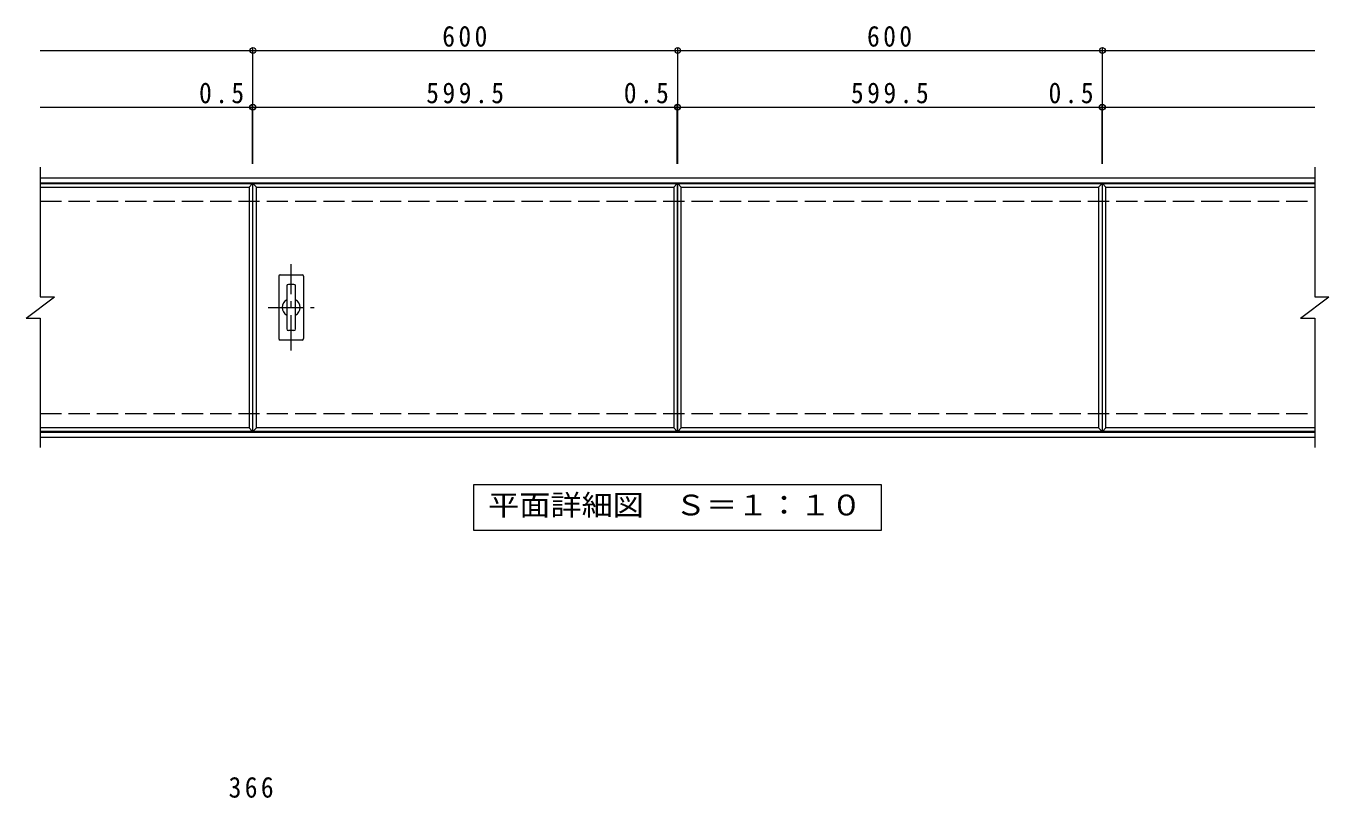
# Model space of a CAD drawing. Units: millimetres on the paper, enlarged 2 times, with parts at other scales. Extents: x -304 to 310, y -274 to 231.
# Drawn here: x -304.1 to 64, y -0.1 to 218 of the extents above; entities that cross this region are included whole.
import ezdxf
from ezdxf.enums import TextEntityAlignment as Align

# ---------------------------------------------------------------- set-up
doc = ezdxf.new("R2010")
doc.units = ezdxf.units.MM
doc.header["$LTSCALE"] = 2
doc.header["$PDMODE"] = 32
doc.header["$PDSIZE"] = 1.6
doc.linetypes.add('CHAIN1', pattern=[8, 5, -1, 1, -1])
doc.linetypes.add('DASHED3', pattern=[4, 3, -1])
for name, color, linetype, lineweight in [('C-1', 2, 'Continuous', 9), ('C-2', 3, 'Continuous', 9), ('C-4', 7, 'Continuous', 9), ('C-5', 7, 'Continuous', 9), ('C-A', 3, 'Continuous', 9), ('D-4', 7, 'Continuous', 9)]:
    doc.layers.add(name, color=color, linetype=linetype, lineweight=lineweight)
doc.styles.add('ＭＳ ゴシック', font='')
doc.styles.get('ＭＳ ゴシック').set_extended_font_data('MS Gothic')

msp = doc.modelspace()

# ---------------------------------------------------------------- linework, layer by layer
at = {"layer": 'C-1'}
for p, q in [((-300.1, 175.084), (60, 175.084)), ((-300.1, 173.684), (60, 173.684)), ((-300.1, 103.284), (60, 103.284)), ((-300.1, 101.884), (60, 101.884))]:
    msp.add_line(p, q, dxfattribs=at)
at = {"layer": 'C-1', "linetype": 'DASHED3'}
for p, q in [((-300.1, 168.484), (60, 168.484)), ((-300.1, 108.484), (60, 108.484))]:
    msp.add_line(p, q, dxfattribs=at)
at = {"layer": 'C-2'}
for p, q in [((-300.1, 178.084), (-300.1, 141.484)), ((60, 178.084), (60, 141.484)), ((-300.1, 173.484), (-240.1, 173.484)), ((-240.1, 173.484), (-241.1, 172.484)), ((-240.1, 173.484), (-240.1, 103.484)), ((-240, 173.484), (-239, 172.484)), ((-120.1, 173.484), (-121.1, 172.484)), ((-120, 173.484), (-119, 172.484)), ((-0.1, 173.484), (-1.1, 172.484)), ((0, 103.484), (0, 173.484)), ((0, 173.484), (1, 172.484)), ((0, 173.484), (60, 173.484)), ((-300.1, 172.484), (-241.1, 172.484)), ((-241.1, 172.484), (-241.1, 104.484)), ((1, 104.484), (1, 172.484)), ((1, 172.484), (60, 172.484)), ((-304.1, 135.484), (-296.1, 141.484)), ((-300.1, 141.484), (-296.1, 141.484)), ((56, 135.484), (64, 141.484)), ((60, 141.484), (64, 141.484)), ((-304.1, 135.484), (-300.1, 135.484)), ((-300.1, 135.484), (-300.1, 98.884)), ((56, 135.484), (60, 135.484)), ((60, 135.484), (60, 98.884)), ((-241.1, 104.484), (-300.1, 104.484)), ((-240.1, 103.484), (-300.1, 103.484)), ((-241.1, 104.484), (-240.1, 103.484)), ((-240, 103.484), (-239, 104.484)), ((-120.1, 103.484), (-240, 103.484)), ((-121.1, 104.484), (-239, 104.484)), ((-121.1, 104.484), (-120.1, 103.484)), ((-120, 103.484), (-119, 104.484)), ((-0.1, 103.484), (-120, 103.484)), ((-1.1, 104.484), (-119, 104.484)), ((-1.1, 104.484), (-0.1, 103.484)), ((0, 103.484), (1, 104.484)), ((60, 103.484), (0, 103.484)), ((60, 104.484), (1, 104.484))]:
    msp.add_line(p, q, dxfattribs=at)
for points in [[(-240, 103.484), (-240, 173.484), (-120.1, 173.484), (-120.1, 103.484)], [(-120, 103.484), (-120, 173.484), (-0.1, 173.484), (-0.1, 103.484)], [(-239, 104.484), (-239, 172.484), (-121.1, 172.484), (-121.1, 104.484)], [(-119, 104.484), (-119, 172.484), (-1.1, 172.484), (-1.1, 104.484)]]:
    msp.add_lwpolyline(points, dxfattribs=at)
at = {"layer": 'C-4'}
for p, q in [((-300.1, 211.084), (60, 211.084)), ((-240, 179.084), (-240, 211.684)), ((-120, 179.084), (-120, 211.684)), ((0, 179.084), (0, 211.684)), ((-240.1, 179.084), (-240.1, 195.684)), ((-120.1, 179.084), (-120.1, 195.684)), ((-0.1, 179.084), (-0.1, 195.684)), ((-300.1, 195.084), (60, 195.084))]:
    msp.add_line(p, q, dxfattribs=at)
for p in [(-240, 211.084), (-120, 211.084), (0, 211.084), (-240.1, 195.084), (-240, 195.084), (-120.1, 195.084), (-120, 195.084), (-0.1, 195.084), (0, 195.084)]:
    msp.add_point(p, dxfattribs=at)
at = {"layer": 'C-5'}
msp.add_lwpolyline([(-177.55, 75.484), (-177.55, 88.484), (-62.55, 88.484), (-62.55, 75.484)], close=True, dxfattribs=at)
at = {"layer": 'C-A'}
for p, q in [((-232.7, 147.284), (-232.7, 129.684)), ((-232.3, 147.684), (-226.1, 147.684)), ((-225.7, 147.284), (-225.7, 129.684)), ((-230.42, 144.564), (-230.42, 132.404)), ((-228.42, 145.004), (-229.98, 145.004)), ((-227.98, 132.404), (-227.98, 144.564)), ((-226.1, 129.284), (-232.3, 129.284)), ((-228.42, 131.964), (-229.98, 131.964))]:
    msp.add_line(p, q, dxfattribs=at)
at = {"layer": 'C-A', "linetype": 'CHAIN1'}
for p, q in [((-229.2, 126.284), (-229.2, 150.684)), ((-235.7, 138.484), (-222.7, 138.484))]:
    msp.add_line(p, q, dxfattribs=at)
at = {"layer": 'C-A'}
for centre, radius, start, end in [((-232.3, 147.284), 0.4, 90, 180), ((-226.1, 147.284), 0.4, 0, 90), ((-229.98, 144.564), 0.44, 90, 180), ((-228.42, 144.564), 0.44, 0, 90), ((-229.2, 138.484), 2.5, 119.20927, 240.79073), ((-229.2, 138.484), 2.5, 299.20914, 60.79086), ((-232.3, 129.684), 0.4, 180, 270), ((-229.98, 132.404), 0.44, 180, 270), ((-228.42, 132.404), 0.44, 270, 0), ((-226.1, 129.684), 0.4, 270, 0)]:
    msp.add_arc(centre, radius, start, end, dxfattribs=at)

# ---------------------------------------------------------------- texts
at = {"layer": 'C-4', "color": 2, "char_height": 5.865, "attachment_point": 7, "style": 'ＭＳ ゴシック'}
for s, insert in [('\\T1.27;\\W0.9;600', (-186.5, 212.084)), ('\\T1.27;\\W0.9;600', (-66.5, 212.084)), ('\\T1.27;\\W0.9;0.5', (-255.216, 196.084)), ('\\T1.28;\\W0.9;599.5', (-191.05, 196.084)), ('\\T1.27;\\W0.9;0.5', (-135.216, 196.084)), ('\\T1.28;\\W0.9;599.5', (-71.05, 196.084)), ('\\T1.27;\\W0.9;0.5', (-15.216, 196.084))]:
    msp.add_mtext(s, dxfattribs=dict(at, insert=insert))
at = {"layer": 'C-5', "color": 2, "style": 'ＭＳ ゴシック', "width": 1.1}
msp.add_text('平面詳細図\u3000Ｓ＝１：１０', height=5.865, dxfattribs=at).set_placement((-173.55, 77.984), align=Align.BOTTOM_LEFT)
at = {"layer": 'D-4', "color": 2, "insert": (-246.87, -0.066), "char_height": 5.865, "attachment_point": 7, "style": 'ＭＳ ゴシック'}
msp.add_mtext('\\T1.27;\\W0.9;366', dxfattribs=at)

doc.saveas('drawing.dxf')
